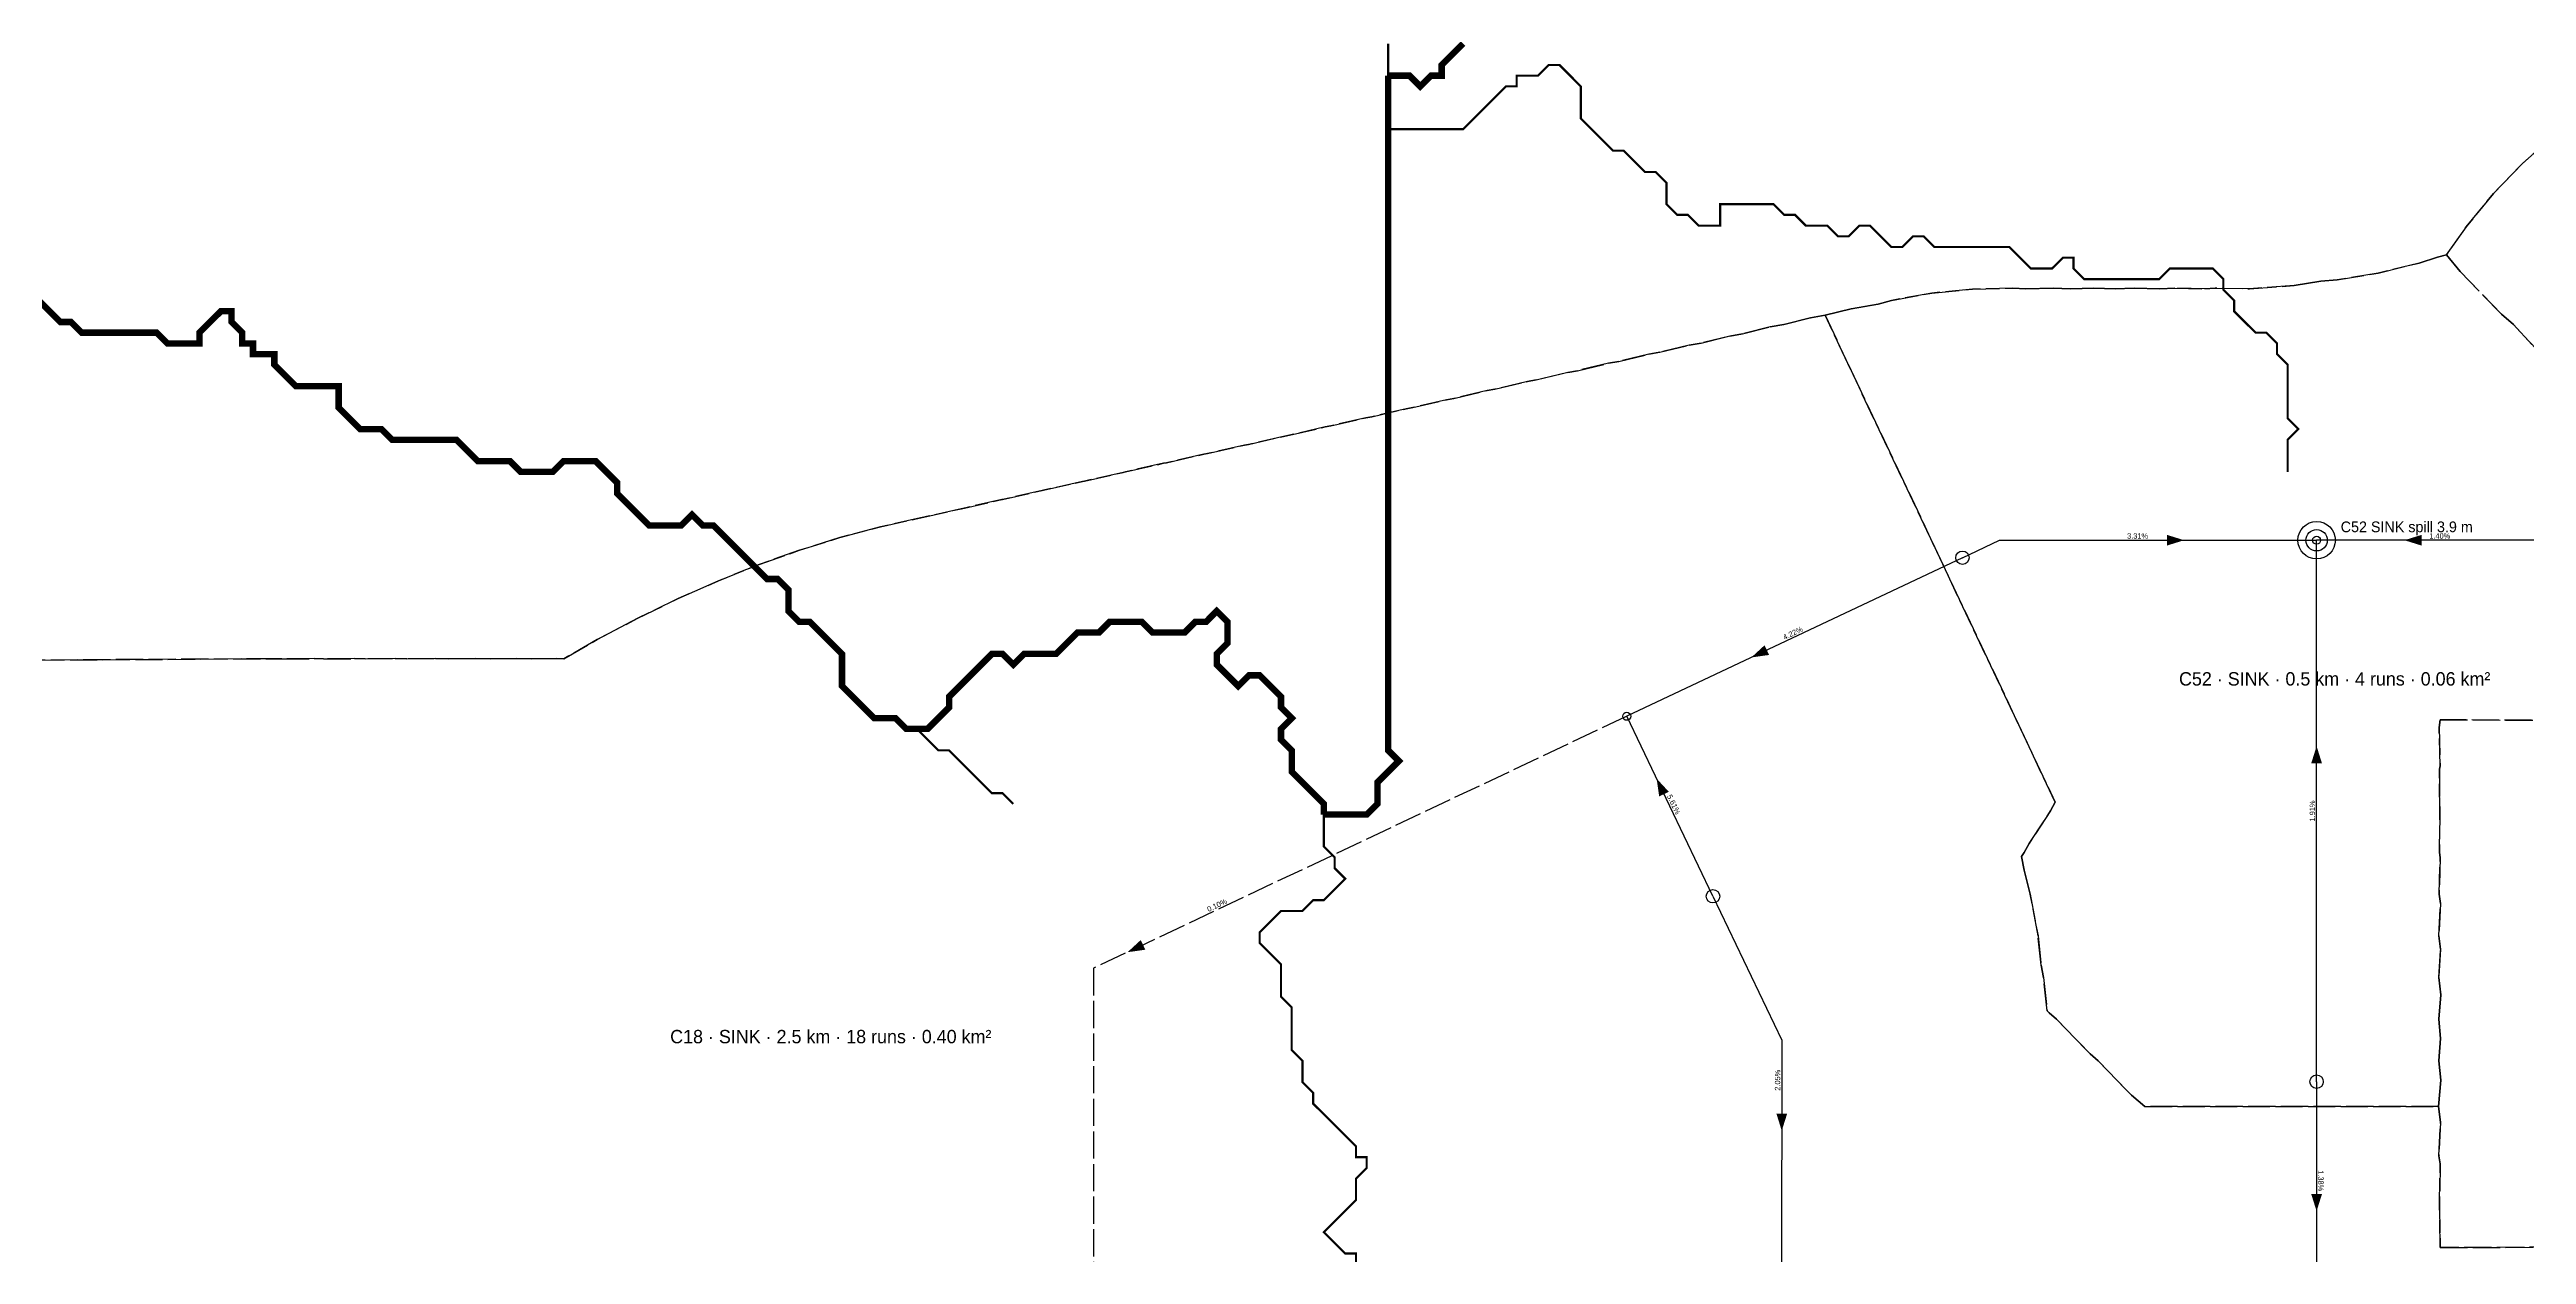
# Model space of a CAD drawing. Header units: metres. Extents: x 442821 to 452274, y 2561971 to 2571293.
# Drawn here: x 443339 to 444264, y 2565620 to 2566070 of the extents above; entities that cross this region are included whole.
import ezdxf
from ezdxf.enums import TextEntityAlignment as Align

# ---------------------------------------------------------------- set-up
doc = ezdxf.new("R2010")
doc.units = ezdxf.units.M
doc.header["$LTSCALE"] = 8
doc.linetypes.add('DASHED', pattern=[1.524, 1.27, -0.254])
for name, color, linetype in [('A_ARROWS', 7, 'Continuous'), ('A_CATCH_LABEL', 7, 'Continuous'), ('A_CATCHMENTS', 7, 'Continuous'), ('A_GRADIENT', 8, 'Continuous'), ('A_JUNCTIONS', 8, 'Continuous'), ('A_OUTLET_LABEL', 7, 'Continuous'), ('A_OUTLETS', 7, 'Continuous'), ('A_RUNS', 7, 'Continuous'), ('A_STREAMS', 5, 'Continuous')]:
    doc.layers.add(name, color=color, linetype=linetype)

msp = doc.modelspace()

# ---------------------------------------------------------------- linework, layer by layer
at = {"layer": 'A_ARROWS', "color": 2}
for points in [[(444136.39, 2565886.41), (444129.99, 2565884.41), (444129.99, 2565888.41)], [(444218.7, 2565886.41), (444225.1, 2565888.41), (444225.1, 2565884.41)], [(444185.89, 2565809.47), (444187.89, 2565803.07), (444183.89, 2565803.07)]]:
    msp.add_solid(points, dxfattribs=at)
at = {"layer": 'A_ARROWS', "color": 1}
for points in [[(443974.73, 2565842.61), (443979.66, 2565847.15), (443981.37, 2565843.54)], [(443939.34, 2565797.31), (443943.91, 2565792.4), (443940.3, 2565790.68)], [(443741.7, 2565732.46), (443746.63, 2565737.01), (443748.34, 2565733.39)], [(443986.09, 2565665.71), (443984.1, 2565672.11), (443988.1, 2565672.11)], [(444185.89, 2565635.66), (444183.89, 2565642.06), (444187.89, 2565642.06)]]:
    msp.add_solid(points, dxfattribs=at)
at = {"layer": 'A_CATCHMENTS', "color": 3, "linetype": 'DASHED'}
for points in [[(444274.25, 2566037.36), (444262.75, 2566027.2), (444251.93, 2566015.93), (444241.79, 2566003.55), (444234.39, 2565993.02), (444231.02, 2565992.19), (444224.23, 2565989.99), (444208.9, 2565986.23), (444193.56, 2565983.7), (444187.48, 2565983.18), (444177.53, 2565981.58), (444160.81, 2565980.37), (444147.97, 2565980.58), (444144.09, 2565980.33), (444132.87, 2565980.61), (444127.37, 2565980.3), (444117.76, 2565980.63), (444110.65, 2565980.29), (444102.65, 2565980.63), (444093.93, 2565980.3), (444087.54, 2565980.62), (444077.21, 2565980.31), (444072.43, 2565980.6), (444057.32, 2565980.28), (444042.21, 2565978.74), (444027.1, 2565976), (444022.09, 2565974.68), (444011.99, 2565972.92), (444002.26, 2565970.46), (443996.88, 2565969.52), (443986.84, 2565967.01), (443981.77, 2565966.12), (443971.43, 2565963.56), (443966.66, 2565962.72), (443956.01, 2565960.1), (443951.55, 2565959.32), (443940.59, 2565956.65), (443936.45, 2565955.93), (443925.18, 2565953.2), (443921.34, 2565952.53), (443909.76, 2565949.75), (443906.23, 2565949.13), (443894.34, 2565946.3), (443891.12, 2565945.73), (443878.93, 2565942.84), (443876.01, 2565942.33), (443863.56, 2565939.4), (443860.9, 2565938.93), (443848.23, 2565935.97), (443845.79, 2565935.54), (443832.91, 2565932.54), (443830.68, 2565932.14), (443817.58, 2565929.1), (443815.57, 2565928.75), (443802.25, 2565925.67), (443800.46, 2565925.35), (443786.93, 2565922.23), (443785.35, 2565921.95), (443771.6, 2565918.8), (443770.24, 2565918.56), (443756.28, 2565915.37), (443755.13, 2565915.16), (443740.95, 2565911.93), (443740.03, 2565911.77), (443725.63, 2565908.5), (443724.92, 2565908.37), (443710.3, 2565905.06), (443709.81, 2565904.97), (443694.98, 2565901.63), (443694.7, 2565901.58), (443679.65, 2565898.19), (443679.59, 2565898.18), (443664.48, 2565894.79), (443664.33, 2565894.75), (443649.37, 2565891.41), (443634.26, 2565887.37), (443619.15, 2565882.67), (443604.04, 2565877.3), (443588.93, 2565871.28), (443573.82, 2565864.6), (443558.71, 2565857.26), (443543.61, 2565849.25), (443531.15, 2565842.11), (443528.5, 2565842.16), (443519.1, 2565842.04), (443513.39, 2565842.16), (443503.56, 2565842.05), (443498.28, 2565842.16), (443488.01, 2565842.05), (443483.17, 2565842.16), (443472.46, 2565842.05), (443468.06, 2565842.16), (443456.91, 2565842.06), (443452.95, 2565842.15), (443441.36, 2565842.06), (443437.84, 2565842.15), (443425.82, 2565842.06), (443422.73, 2565842.14), (443175.98, 2565840.62)], [(444324.38, 2565622.27), (444232.07, 2565622.13), (444231.82, 2565637.74), (444231.81, 2565637.81), (444232.05, 2565653.35), (444231.6, 2565656.31), (444232.19, 2565668.96), (444231.48, 2565674.82), (444231.48, 2565674.82), (444232.24, 2565684.58), (444231.58, 2565691.86), (444232.23, 2565700.19), (444231.57, 2565707.42), (444232.28, 2565716.53), (444231.58, 2565722.98), (444232.23, 2565733.62), (444231.61, 2565738.55), (444232.15, 2565750.71), (444231.67, 2565754.11), (444232.05, 2565767.79), (444231.76, 2565769.68), (444231.93, 2565784.88), (444231.87, 2565785.24), (444231.78, 2565800.8), (444232, 2565802.14), (444231.69, 2565816.37), (444232.11, 2565819.25), (444302.78, 2565819.13)]]:
    msp.add_lwpolyline(points, dxfattribs=at)
at = {"layer": 'A_CATCHMENTS', "color": 1, "linetype": 'DASHED'}
for points in [[(444270.24, 2565955.38), (444259.43, 2565967.03), (444254.91, 2565970.93), (444239.57, 2565986.78), (444234.39, 2565993.02), (444241.79, 2566003.55), (444251.93, 2566015.93), (444262.75, 2566027.2), (444274.25, 2566037.36)], [(443175.98, 2565840.62), (443422.73, 2565842.14), (443425.82, 2565842.06), (443437.84, 2565842.15), (443441.36, 2565842.06), (443452.95, 2565842.15), (443456.91, 2565842.06), (443468.06, 2565842.16), (443472.46, 2565842.05), (443483.17, 2565842.16), (443488.01, 2565842.05), (443498.28, 2565842.16), (443503.56, 2565842.05), (443513.39, 2565842.16), (443519.1, 2565842.04), (443528.5, 2565842.16), (443531.15, 2565842.11), (443543.61, 2565849.25), (443558.71, 2565857.26), (443573.82, 2565864.6), (443588.93, 2565871.28), (443604.04, 2565877.3), (443619.15, 2565882.67), (443634.26, 2565887.37), (443649.37, 2565891.41), (443664.33, 2565894.75), (443664.48, 2565894.79), (443679.59, 2565898.18), (443679.65, 2565898.19), (443694.7, 2565901.58), (443694.98, 2565901.63), (443709.81, 2565904.97), (443710.3, 2565905.06), (443724.92, 2565908.37), (443725.63, 2565908.5), (443740.03, 2565911.77), (443740.95, 2565911.93), (443755.13, 2565915.16), (443756.28, 2565915.37), (443770.24, 2565918.56), (443771.6, 2565918.8), (443785.35, 2565921.95), (443786.93, 2565922.23), (443800.46, 2565925.35), (443802.25, 2565925.67), (443815.57, 2565928.75), (443817.58, 2565929.1), (443830.68, 2565932.14), (443832.91, 2565932.54), (443845.79, 2565935.54), (443848.23, 2565935.97), (443860.9, 2565938.93), (443863.56, 2565939.4), (443876.01, 2565942.33), (443878.93, 2565942.84), (443891.12, 2565945.73), (443894.34, 2565946.3), (443906.23, 2565949.13), (443909.76, 2565949.75), (443921.34, 2565952.53), (443925.18, 2565953.2), (443936.45, 2565955.93), (443940.59, 2565956.65), (443951.55, 2565959.32), (443956.01, 2565960.1), (443966.66, 2565962.72), (443971.43, 2565963.56), (443981.77, 2565966.12), (443986.84, 2565967.01), (443996.88, 2565969.52), (444002.26, 2565970.46), (444088.26, 2565788.51), (444086.47, 2565785.24), (444078.5, 2565773.08), (444076.6, 2565769.68), (444075.66, 2565768.23), (444076.59, 2565763.08), (444078.94, 2565754.11), (444081.83, 2565738.55), (444083.01, 2565727.66), (444083.9, 2565722.98), (444085.29, 2565710.51), (444085.95, 2565709.84), (444088.71, 2565707.42), (444101.32, 2565694.43), (444104.32, 2565691.86), (444116.7, 2565679), (444121.73, 2565674.82), (444231.48, 2565674.82), (444232.19, 2565668.96), (444231.6, 2565656.31), (444232.05, 2565653.35), (444231.81, 2565637.81), (444231.82, 2565637.74), (444232.07, 2565622.13), (444324.38, 2565622.27)]]:
    msp.add_lwpolyline(points, dxfattribs=at)
at = {"layer": 'A_CATCHMENTS', "color": 2, "linetype": 'DASHED'}
msp.add_lwpolyline([(444302.78, 2565819.13), (444232.11, 2565819.25), (444231.69, 2565816.37), (444232, 2565802.14), (444231.78, 2565800.8), (444231.87, 2565785.24), (444231.93, 2565784.88), (444231.76, 2565769.68), (444232.05, 2565767.79), (444231.67, 2565754.11), (444232.15, 2565750.71), (444231.61, 2565738.55), (444232.23, 2565733.62), (444231.58, 2565722.98), (444232.28, 2565716.53), (444231.57, 2565707.42), (444232.23, 2565700.19), (444231.58, 2565691.86), (444232.24, 2565684.58), (444231.48, 2565674.82), (444121.73, 2565674.82), (444116.7, 2565679), (444104.32, 2565691.86), (444101.32, 2565694.43), (444088.71, 2565707.42), (444085.95, 2565709.84), (444085.29, 2565710.51), (444083.9, 2565722.98), (444083.01, 2565727.66), (444083.01, 2565727.66), (444081.83, 2565738.55), (444078.94, 2565754.11), (444076.59, 2565763.08), (444075.66, 2565768.23), (444076.6, 2565769.68), (444078.5, 2565773.08), (444086.47, 2565785.24), (444088.26, 2565788.51), (444002.26, 2565970.46), (444011.99, 2565972.92), (444022.09, 2565974.68), (444027.1, 2565976), (444042.21, 2565978.74), (444057.32, 2565980.28), (444072.43, 2565980.6), (444077.21, 2565980.31), (444087.54, 2565980.62), (444093.93, 2565980.3), (444102.65, 2565980.63), (444110.65, 2565980.29), (444117.76, 2565980.63), (444127.37, 2565980.3), (444132.87, 2565980.61), (444144.09, 2565980.33), (444147.97, 2565980.58), (444160.81, 2565980.37), (444177.53, 2565981.58), (444187.48, 2565983.18), (444193.56, 2565983.7), (444208.9, 2565986.23), (444224.23, 2565989.99), (444231.02, 2565992.19), (444234.39, 2565993.02), (444239.57, 2565986.78), (444254.91, 2565970.93), (444259.43, 2565967.03), (444270.24, 2565955.38)], dxfattribs=at)
at = {"layer": 'A_JUNCTIONS'}
for centre in [(444185.89, 2565886.41), (443928.18, 2565820.61)]:
    msp.add_circle(centre, 1.5, dxfattribs=at)
at = {"layer": 'A_JUNCTIONS', "color": 30}
for centre in [(444053.59, 2565879.88), (443960.4, 2565753.35), (444185.89, 2565684.07)]:
    msp.add_circle(centre, 2.5, dxfattribs=at)
at = {"layer": 'A_OUTLETS', "color": 1}
for radius in [7, 4]:
    msp.add_circle((444185.89, 2565886.41), radius, dxfattribs=at)
at = {"layer": 'A_RUNS', "color": 2}
for points in [[(444053.59, 2565879.88), (444067.39, 2565886.41), (444185.89, 2565886.41)], [(444277.91, 2565886.41), (444185.89, 2565886.41)], [(444185.89, 2565684.07), (444185.89, 2565886.41)]]:
    msp.add_lwpolyline(points, dxfattribs=at)
at = {"layer": 'A_RUNS', "color": 1}
for points in [[(444053.59, 2565879.88), (443928.18, 2565820.61)], [(443960.4, 2565753.35), (443928.18, 2565820.61)], [(443960.4, 2565753.35), (443986.14, 2565699.63), (443986, 2565610.05)], [(444185.89, 2565684.07), (444185.89, 2565610.05)]]:
    msp.add_lwpolyline(points, dxfattribs=at)
at = {"layer": 'A_RUNS', "color": 1, "linetype": 'DASHED'}
msp.add_lwpolyline([(443928.18, 2565820.61), (443729, 2565726.46), (443729, 2565609.66)], dxfattribs=at)
at = {"layer": 'A_STREAMS', "color": 5}
for points, const_width in [([(443867.04, 2566072), (443863.04, 2566068), (443859.04, 2566064), (443859.04, 2566060), (443855.04, 2566060), (443851.04, 2566055.99), (443847.04, 2566060), (443843.04, 2566060), (443839.04, 2566060)], 2.4), ([(443839.04, 2566072), (443839.04, 2566068), (443839.04, 2566064), (443839.04, 2566060)], 0.8), ([(443839.04, 2566060), (443839.04, 2566055.99), (443839.04, 2566051.99), (443839.04, 2566047.99), (443839.04, 2566043.99), (443839.04, 2566039.99)], 2.4), ([(444175.09, 2565911.94), (444175.09, 2565915.95), (444175.09, 2565919.95), (444175.09, 2565923.95), (444179.09, 2565927.95), (444175.09, 2565931.95), (444175.09, 2565935.95), (444175.09, 2565939.95), (444175.09, 2565943.96), (444175.09, 2565947.96), (444175.09, 2565951.96), (444171.09, 2565955.96), (444171.09, 2565959.96), (444167.09, 2565963.96), (444163.08, 2565963.96), (444159.08, 2565967.96), (444155.08, 2565971.96), (444155.08, 2565975.97), (444151.08, 2565979.97), (444151.08, 2565983.97), (444147.08, 2565987.97), (444143.08, 2565987.97), (444139.08, 2565987.97), (444135.08, 2565987.97), (444131.08, 2565987.97), (444127.08, 2565983.97), (444123.08, 2565983.97), (444119.08, 2565983.97), (444115.08, 2565983.97), (444111.08, 2565983.97), (444107.08, 2565983.97), (444103.08, 2565983.97), (444099.08, 2565983.97), (444095.08, 2565987.97), (444095.08, 2565991.97), (444091.07, 2565991.97), (444087.07, 2565987.97), (444083.07, 2565987.97), (444079.07, 2565987.97), (444075.07, 2565991.97), (444071.07, 2565995.97), (444067.07, 2565995.97), (444063.07, 2565995.97), (444059.07, 2565995.97), (444055.07, 2565995.97), (444051.07, 2565995.97), (444047.07, 2565995.97), (444043.07, 2565995.97), (444039.07, 2565999.97), (444035.07, 2565999.97), (444031.07, 2565995.97), (444027.07, 2565995.97), (444023.07, 2565999.97), (444019.06, 2566003.98), (444015.06, 2566003.98), (444011.06, 2565999.97), (444007.06, 2565999.97), (444003.06, 2566003.98), (443999.06, 2566003.98), (443995.06, 2566003.98), (443991.06, 2566007.98), (443987.06, 2566007.98), (443983.06, 2566011.98), (443979.06, 2566011.98), (443975.06, 2566011.98), (443971.06, 2566011.98), (443967.06, 2566011.98), (443963.06, 2566011.98), (443963.06, 2566007.98), (443963.06, 2566003.98), (443959.06, 2566003.98), (443955.06, 2566003.98), (443951.06, 2566007.98), (443947.05, 2566007.98), (443943.05, 2566011.98), (443943.05, 2566015.98), (443943.05, 2566019.98), (443939.05, 2566023.98), (443935.05, 2566023.98), (443931.05, 2566027.98), (443927.05, 2566031.99), (443923.05, 2566031.99), (443919.05, 2566035.99), (443915.05, 2566039.99), (443911.05, 2566043.99), (443911.05, 2566047.99), (443911.05, 2566051.99), (443911.05, 2566055.99), (443907.05, 2566060), (443903.05, 2566064), (443899.05, 2566064), (443895.05, 2566060), (443891.05, 2566060), (443887.05, 2566060), (443887.05, 2566055.99), (443883.05, 2566055.99), (443879.05, 2566051.99), (443875.04, 2566047.99), (443871.04, 2566043.99), (443867.04, 2566039.99), (443863.04, 2566039.99), (443859.04, 2566039.99), (443855.04, 2566039.99), (443851.04, 2566039.99), (443847.04, 2566039.99), (443843.04, 2566039.99), (443839.04, 2566039.99)], 0.8), ([(443839.04, 2566039.99), (443839.04, 2566035.99), (443839.04, 2566031.99), (443839.04, 2566027.98), (443839.04, 2566023.98), (443839.04, 2566019.98), (443839.04, 2566015.98), (443839.04, 2566011.98), (443839.04, 2566007.98), (443839.04, 2566003.98), (443839.04, 2565999.97), (443839.04, 2565995.97), (443839.04, 2565991.97), (443839.04, 2565987.97), (443839.04, 2565983.97), (443839.04, 2565979.97), (443839.04, 2565975.97), (443839.04, 2565971.96), (443839.04, 2565967.96), (443839.04, 2565963.96), (443839.04, 2565959.96), (443839.04, 2565955.96), (443839.04, 2565951.96), (443839.04, 2565947.96), (443839.04, 2565943.96), (443839.04, 2565939.95), (443839.04, 2565935.95), (443839.04, 2565931.95), (443839.04, 2565927.95), (443839.04, 2565923.95), (443839.04, 2565919.95), (443839.04, 2565915.95), (443839.04, 2565911.94), (443839.04, 2565907.94), (443839.04, 2565903.94), (443839.04, 2565899.94), (443839.04, 2565895.94), (443839.04, 2565891.94), (443839.04, 2565887.94), (443839.04, 2565883.93), (443839.04, 2565879.93), (443839.04, 2565875.93), (443839.04, 2565871.93), (443839.04, 2565867.93), (443839.04, 2565863.93), (443839.04, 2565859.93), (443839.04, 2565855.92), (443839.04, 2565851.92), (443839.04, 2565847.92), (443839.04, 2565843.92), (443839.04, 2565839.92), (443839.04, 2565835.92), (443839.04, 2565831.92), (443839.04, 2565827.91), (443839.04, 2565823.91), (443839.04, 2565819.91), (443839.04, 2565815.91), (443839.04, 2565811.91), (443839.04, 2565807.91), (443843.04, 2565803.91), (443839.04, 2565799.9), (443835.04, 2565795.9), (443835.04, 2565791.9), (443835.04, 2565787.9), (443831.04, 2565783.9), (443827.04, 2565783.9), (443823.04, 2565783.9), (443819.04, 2565783.9), (443815.04, 2565783.9)], 2.4), ([(443663.02, 2565815.91), (443659.01, 2565815.91), (443655.01, 2565819.91), (443651.01, 2565819.91), (443647.01, 2565819.91), (443643.01, 2565823.91), (443639.01, 2565827.91), (443635.01, 2565831.92), (443635.01, 2565835.92), (443635.01, 2565839.92), (443635.01, 2565843.92), (443631.01, 2565847.92), (443627.01, 2565851.92), (443623.01, 2565855.92), (443619.01, 2565855.92), (443615.01, 2565859.93), (443615.01, 2565863.93), (443615.01, 2565867.93), (443611.01, 2565871.93), (443607.01, 2565871.93), (443603.01, 2565875.93), (443599.01, 2565879.93), (443595.01, 2565883.93), (443591.01, 2565887.94), (443587.01, 2565891.94), (443583, 2565891.94), (443579, 2565895.94), (443575, 2565891.94), (443571, 2565891.94), (443567, 2565891.94), (443563, 2565891.94), (443559, 2565895.94), (443555, 2565899.94), (443551, 2565903.94), (443551, 2565907.94), (443547, 2565911.94), (443543, 2565915.95), (443539, 2565915.95), (443535, 2565915.95), (443531, 2565915.95), (443527, 2565911.94), (443523, 2565911.94), (443519, 2565911.94), (443515, 2565911.94), (443510.99, 2565915.95), (443506.99, 2565915.95), (443502.99, 2565915.95), (443498.99, 2565915.95), (443494.99, 2565919.95), (443490.99, 2565923.95), (443486.99, 2565923.95), (443482.99, 2565923.95), (443478.99, 2565923.95), (443474.99, 2565923.95), (443470.99, 2565923.95), (443466.99, 2565923.95), (443462.99, 2565927.95), (443458.99, 2565927.95), (443454.99, 2565927.95), (443450.99, 2565931.95), (443446.99, 2565935.95), (443446.99, 2565939.95), (443446.99, 2565943.96), (443442.99, 2565943.96), (443438.98, 2565943.96), (443434.98, 2565943.96), (443430.98, 2565943.96), (443426.98, 2565947.96), (443422.98, 2565951.96), (443422.98, 2565955.96), (443418.98, 2565955.96), (443414.98, 2565955.96), (443414.98, 2565959.96), (443410.98, 2565959.96), (443410.98, 2565963.96), (443406.98, 2565967.96), (443406.98, 2565971.96), (443402.98, 2565971.96), (443398.98, 2565967.96), (443394.98, 2565963.96), (443394.98, 2565959.96), (443390.98, 2565959.96), (443386.98, 2565959.96), (443382.98, 2565959.96), (443378.98, 2565963.96), (443374.98, 2565963.96), (443370.98, 2565963.96), (443366.97, 2565963.96), (443362.97, 2565963.96), (443358.97, 2565963.96), (443354.97, 2565963.96), (443350.97, 2565963.96), (443346.97, 2565967.96), (443342.97, 2565967.96), (443338.97, 2565971.96), (443334.97, 2565975.97)], 2.4), ([(443815.04, 2565783.9), (443815.04, 2565787.9), (443811.04, 2565791.9), (443807.04, 2565795.9), (443803.03, 2565799.9), (443803.03, 2565803.91), (443803.03, 2565807.91), (443799.03, 2565811.91), (443799.03, 2565815.91), (443803.03, 2565819.91), (443799.03, 2565823.91), (443799.03, 2565827.91), (443795.03, 2565831.92), (443791.03, 2565835.92), (443787.03, 2565835.92), (443783.03, 2565831.92), (443779.03, 2565835.92), (443775.03, 2565839.92), (443775.03, 2565843.92), (443779.03, 2565847.92), (443779.03, 2565851.92), (443779.03, 2565855.92), (443775.03, 2565859.93), (443771.03, 2565855.92), (443767.03, 2565855.92), (443763.03, 2565851.92), (443759.03, 2565851.92), (443755.03, 2565851.92), (443751.03, 2565851.92), (443747.03, 2565855.92), (443743.03, 2565855.92), (443739.03, 2565855.92), (443735.03, 2565855.92), (443731.02, 2565851.92), (443727.02, 2565851.92), (443723.02, 2565851.92), (443719.02, 2565847.92), (443715.02, 2565843.92), (443711.02, 2565843.92), (443707.02, 2565843.92), (443703.02, 2565843.92), (443699.02, 2565839.92), (443695.02, 2565843.92), (443691.02, 2565843.92), (443687.02, 2565839.92), (443683.02, 2565835.92), (443679.02, 2565831.92), (443675.02, 2565827.91), (443675.02, 2565823.91), (443671.02, 2565819.91), (443667.02, 2565815.91), (443663.02, 2565815.91)], 2.4), ([(443699.02, 2565787.9), (443695.02, 2565791.9), (443691.02, 2565791.9), (443687.02, 2565795.9), (443683.02, 2565799.9), (443679.02, 2565803.91), (443675.02, 2565807.91), (443671.02, 2565807.91), (443667.02, 2565811.91), (443663.02, 2565815.91)], 0.8), ([(443827.04, 2565615.84), (443827.04, 2565619.84), (443823.04, 2565619.84), (443819.04, 2565623.84), (443815.04, 2565627.84), (443819.04, 2565631.85), (443823.04, 2565635.85), (443827.04, 2565639.85), (443827.04, 2565643.85), (443827.04, 2565647.85), (443831.04, 2565651.85), (443831.04, 2565655.85), (443827.04, 2565655.85), (443827.04, 2565659.86), (443823.04, 2565663.86), (443819.04, 2565667.86), (443815.04, 2565671.86), (443811.04, 2565675.86), (443811.04, 2565679.86), (443807.04, 2565683.86), (443807.04, 2565687.87), (443807.04, 2565691.87), (443803.03, 2565695.87), (443803.03, 2565699.87), (443803.03, 2565703.87), (443803.03, 2565707.87), (443803.03, 2565711.87), (443799.03, 2565715.88), (443799.03, 2565719.88), (443799.03, 2565723.88), (443799.03, 2565727.88), (443795.03, 2565731.88), (443791.03, 2565735.88), (443791.03, 2565739.88), (443795.03, 2565743.89), (443799.03, 2565747.89), (443803.03, 2565747.89), (443807.04, 2565747.89), (443811.04, 2565751.89), (443815.04, 2565751.89), (443819.04, 2565755.89), (443823.04, 2565759.89), (443819.04, 2565763.89), (443819.04, 2565767.89), (443815.04, 2565771.9), (443815.04, 2565775.9), (443815.04, 2565779.9), (443815.04, 2565783.9)], 0.8)]:
    msp.add_lwpolyline(points, dxfattribs=dict(at, const_width=const_width))

# ---------------------------------------------------------------- texts
at = {"layer": 'A_CATCH_LABEL', "color": 2}
msp.add_text('C52 · SINK · 0.5 km · 4 runs · 0.06 km²', height=5, dxfattribs=at).set_placement((444192.64, 2565834.6), align=Align.MIDDLE_CENTER)
at = {"layer": 'A_CATCH_LABEL', "color": 1}
msp.add_text('C18 · SINK · 2.5 km · 18 runs · 0.40 km²', height=5, dxfattribs=at).set_placement((443630.84, 2565700.92), align=Align.MIDDLE_CENTER)
at = {"layer": 'A_GRADIENT', "color": 2}
msp.add_text('3.31%', height=2, dxfattribs=at).set_placement((444119.01, 2565886.41), align=Align.BOTTOM_CENTER)
for s, rotation, p in [('1.40%', 360, (444231.9, 2565886.41)), ('1.91%', 90, (444185.89, 2565785.24))]:
    msp.add_text(s, height=2, rotation=rotation, dxfattribs=at).set_placement(p, align=Align.BOTTOM_CENTER)
at = {"layer": 'A_GRADIENT', "color": 1}
for s, rotation, p in [('4.22%', 25.29832, (443990.89, 2565850.25)), ('5.61%', 295.59888, (443944.29, 2565786.98)), ('0.10%', 25.29832, (443775.79, 2565748.58)), ('2.05%', 89.91236, (443986.12, 2565684.62)), ('1.38%', -90, (444185.89, 2565647.06))]:
    msp.add_text(s, height=2, rotation=rotation, dxfattribs=at).set_placement(p, align=Align.BOTTOM_CENTER)
at = {"layer": 'A_OUTLET_LABEL', "color": 1}
msp.add_text('C52 SINK spill 3.9 m', height=4, dxfattribs=at).set_placement((444194.89, 2565889.41))

doc.saveas('drawing.dxf')
